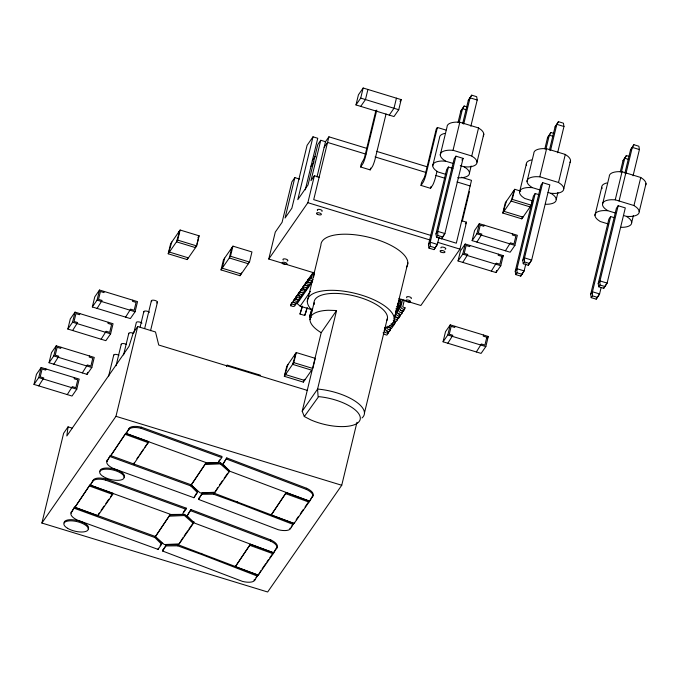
<?xml version="1.0" encoding="UTF-8"?>
<svg xmlns="http://www.w3.org/2000/svg" width="680" height="680" viewBox="0 0 680 680"><rect width="100%" height="100%" fill="white"/><g stroke="black" fill="none" stroke-linecap="round" stroke-linejoin="round"><path stroke-width="1.02" d="M439.11 237.192L437.367 244.4L433.967 249.62L428.978 248.098L430.227 246.304L430.236 242.225L448.426 167.033L452.88 168.394M436.509 237.252L437.75 235.458L437.758 231.378L455.948 156.188L463.08 158.363L444.89 233.554L441.498 238.774L436.509 237.252L435.982 233.946L454.172 158.755L455.948 156.188M525.878 263.687L524.127 270.895L520.736 276.114L515.746 274.593L516.987 272.799L517.004 268.719L535.194 193.528L538.755 194.616M523.269 263.747L524.518 261.953L524.527 257.881L542.716 182.691L549.848 184.867L531.658 260.058L528.258 265.276L523.269 263.747L522.75 260.44L540.94 185.249L542.716 182.691M601.077 287.759L599.582 293.938L596.19 299.157L591.2 297.636L592.442 295.843L592.458 291.762L610.649 216.571L614.21 217.659M598.723 286.79L599.964 284.997L599.981 280.916L618.171 205.725L625.303 207.91L607.112 283.101L603.712 288.311L598.723 286.79L598.204 283.483L616.394 208.293L618.171 205.725M395.649 317.007L397.945 318.07L397.536 319.753L396.355 321.462L394.273 320.824A2.193 1.998 34.8 0 1 393.295 320.246M72.029 428.077L68.068 426.861L66.827 435.956L129.047 346.307L133.246 332.945L137.683 326.545L155.507 331.984L158.737 345.024L307.606 390.481M386.172 330.667L388.467 331.729L388.059 333.412L386.869 335.121L384.795 334.483A2.193 1.998 34.8 0 1 383.163 332.69M388.535 327.25L390.83 328.312L390.43 329.995L389.24 331.704L387.158 331.067A2.193 1.998 34.8 0 1 385.56 328.474M398.021 313.591L400.316 314.653L399.908 316.336L398.718 318.045L396.644 317.407A2.193 1.998 34.8 0 1 395.037 314.806M400.392 310.173L402.688 311.236L402.279 312.919L401.089 314.627L399.015 313.99A2.193 1.998 34.8 0 1 397.409 311.398L398.701 306.068A1.258 1.139 34.8 0 0 397.783 304.58M34 384.429L36.439 374.323L41.183 367.498L79.203 379.108L76.763 389.207L72.02 396.041L34 384.429L38.743 377.596L41.183 367.498M45.934 368.951L45.662 370.073L42.1 368.985L40.197 376.839L43.767 377.927L38.752 385.875M49.053 362.738L51.493 352.639L56.236 345.805L94.257 357.425L91.817 367.523L87.074 374.349L49.053 362.738L53.788 355.912L56.236 345.805M60.987 347.259L60.716 348.381L57.154 347.293L55.25 355.147L58.811 356.235L53.805 364.191M67.847 329.052L70.286 318.954L75.029 312.128L113.05 323.74L110.61 333.837L105.867 340.671L67.847 329.052L72.59 322.226L75.029 312.128M79.781 313.574L79.509 314.695L75.947 313.607L74.043 321.47L77.614 322.558L72.599 330.505M74.451 377.655L74.179 378.777L77.749 379.865L75.846 387.719L72.284 386.631L67.269 394.587M92.327 306.96L94.766 296.863L99.509 290.028L137.53 301.639L135.09 311.746L130.347 318.572L92.327 306.96L97.061 300.135L99.509 290.028M356.957 422.314L341.734 485.265L267.665 591.991L41.896 523.048L63.622 433.271L68.068 426.861M104.261 291.482L103.989 292.604L100.428 291.516L98.523 299.37L102.085 300.458L97.078 308.414M89.505 355.971L89.233 357.094L92.794 358.181L90.899 366.036L87.329 364.947L82.322 372.903M87.074 374.349L87.558 372.334M108.298 322.286L108.026 323.408L111.596 324.496L109.693 332.35L106.131 331.262L101.116 339.218M71.306 512.542L74.536 507.144L155.133 536.409L161.891 543.133L161.619 544.255L158.057 549.38L77.469 520.123A14.569 5.695 13.6 0 1 71.306 512.542L74.536 507.144M74.859 507.416L89.939 484.95L112.948 493.298L112.676 494.419L97.86 515.763L74.859 507.416L89.939 484.95M108.519 376.609L113.705 355.181M116.05 365.763L121.235 344.335M132.779 300.195L132.506 301.317L136.068 302.404L134.172 310.258L130.602 309.171L125.596 317.126M90.261 485.214L93.5 479.825A11.356 4.437 13.6 0 1 105.587 478.873L186.184 508.13L185.912 509.252L182.35 514.377L170.858 514.479L90.261 485.214L93.5 479.825M123.573 354.918L128.758 333.498M133.816 332.851L136.281 322.651A3.136 1.224 13.6 0 1 138.499 321.87A3.136 1.224 13.6 0 1 141.967 323.136M41.896 523.048L115.966 416.322L137.683 326.545M107.151 460.887L110.381 455.489L190.978 484.746L197.736 491.478L197.464 492.6L193.91 497.726L113.314 468.469A14.569 5.695 13.6 0 1 107.151 460.887L110.381 455.489M140.106 327.114L143.803 311.805M93.228 480.947A11.356 4.437 13.6 0 1 105.315 479.995L105.587 478.873M144.67 328.508L151.334 300.968M168.198 253.776L170.646 243.678L180.123 230.019L199.138 235.824L196.69 245.922L187.213 259.582L168.198 253.776L177.675 240.117L180.123 230.019M171.827 241.97L168.768 252.229L169.651 250.946L169.38 252.067L188.394 257.873M125.791 433.296L110.704 455.762L125.791 433.296L148.793 441.643L133.714 464.108L133.986 462.987M150.543 330.726L157.454 302.166M126.115 433.559L129.344 428.171A11.356 4.437 13.6 0 1 141.431 427.21L222.028 456.475L221.756 457.598L218.203 462.714L206.703 462.817L126.115 433.559L129.344 428.171M178.933 231.727L178.67 232.849L179.554 231.565L176.494 241.825L195.508 247.63L195.781 246.508M129.072 429.293A11.356 4.437 13.6 0 1 141.159 428.332L141.431 427.21M187.213 259.582L187.697 257.567M196.903 244.248L198.569 237.371M161.619 544.255L154.862 537.531L155.133 536.409M155.371 536.656L169.864 515.049L184.705 514.403L193.621 522.299L193.35 523.421L179.129 543.915L164.288 544.553L155.371 536.656L169.864 515.049M221.017 269.909L223.456 259.811L232.942 246.143L251.949 251.949L249.509 262.055L240.031 275.714L221.017 269.909L230.495 256.25L232.942 246.143M224.647 258.102L222.199 268.2L241.213 274.006L241.485 272.884M158.057 549.38L158.329 548.259M231.752 247.851L229.313 257.958L248.319 263.764L248.591 262.642M162.936 549.924L166.489 544.808L177.981 544.706L257.822 575.059L254.583 580.448A11.356 4.437 13.6 0 1 242.496 581.409L162.665 551.055L163.081 549.712M162.665 551.055L166.489 544.808M240.031 275.714L240.516 273.692M197.464 492.6L190.706 485.877L190.978 484.746M191.216 485.002L205.708 463.386L220.55 462.748L229.475 470.645L229.202 471.767L214.982 492.26L200.132 492.898L191.216 485.002L205.708 463.386M193.35 523.421L184.433 515.525L184.705 514.403M166.218 545.929L177.709 545.827L177.981 544.706M179.129 543.915L182.963 537.667M187.111 515.822L190.935 509.583L270.767 539.928A14.569 5.695 13.6 0 1 276.93 547.519L273.7 552.908L193.715 522.775L187.111 515.822L190.935 509.583M193.91 497.726L196.545 493.187M198.509 499.392L202.334 493.153L213.834 493.051L293.666 523.404L290.428 528.793A11.356 4.437 13.6 0 1 278.341 529.745L198.509 499.392L202.334 493.153M198.662 499.179L198.934 498.058M193.715 522.775L193.987 521.654M314.491 273.003L268.77 259.037L275.281 232.109L282.098 222.292L291.873 181.883L294.831 177.616L299.591 179.069M229.202 471.767L220.277 463.87L220.55 462.748M202.062 494.275L213.562 494.173L213.834 493.051M214.982 492.26L217.625 487.721M222.955 464.168L226.78 457.921L306.612 488.274A14.569 5.695 13.6 0 1 312.783 495.856L309.545 501.254L229.559 471.121L222.955 464.168L226.78 457.921M257.55 576.181L201.45 554.446L201.722 553.325M294.831 177.616L285.065 218.017L291.873 208.199L307.079 145.35L313.004 136.816L317.755 138.269L305.277 189.856M313.004 136.816L297.798 199.665L308.023 184.934L317.798 144.534L320.756 140.267L325.507 141.712L328.916 136.807L367.344 148.537M320.756 140.267L310.981 180.668L314.389 175.755L319.141 177.208M268.77 259.037L307.87 202.691L314.389 175.755M293.394 524.527L237.294 502.784L237.566 501.662M316.974 177.004L325.507 141.712M328.916 136.807L313.709 199.648L431.018 235.475M295.69 303.254L295.256 305.031A2.193 1.998 34.8 0 1 292.706 306.365L290.624 305.728L291.031 304.045L292.213 302.337L294.678 302.727M290.624 305.728L292.213 302.337M297.627 301.623A2.193 1.998 34.8 0 1 295.077 302.949L292.995 302.311L293.403 300.628L294.584 298.92L297.041 299.31M292.995 302.311L294.584 298.92M300.433 296.429L299.999 298.205A2.193 1.998 34.8 0 1 297.44 299.531L295.366 298.894L295.774 297.211L296.956 295.502L299.412 295.894M295.536 299.175L296.063 297.092M295.366 298.894L296.956 295.502M302.37 294.788A2.193 1.998 34.8 0 1 299.812 296.115L297.738 295.486L298.146 293.802L299.327 292.094L301.784 292.485M297.738 295.486L299.327 292.094M312.239 309.859L300.186 306.178L297.202 303.569L297.916 300.602M305.167 289.595L304.742 291.372A2.193 1.998 34.8 0 1 302.183 292.706L300.101 292.069L300.509 290.385L301.699 288.677L304.155 289.068M300.271 292.341L300.798 290.258A3.136 2.856 34.8 0 1 302.387 288.745M300.101 292.069L301.699 288.677M307.105 287.954A2.193 1.998 34.8 0 1 304.555 289.289L302.473 288.651L302.88 286.969L304.07 285.26L306.527 285.651M235.288 566.755L250.368 544.289L273.377 552.636L273.105 553.758L258.289 575.101L235.288 566.755L250.368 544.289M302.473 288.651L304.07 285.26M309.476 284.546A2.193 1.998 34.8 0 1 306.926 285.872L304.844 285.234L305.252 283.551L306.433 281.843L308.899 282.234M305.014 285.515L305.541 283.433A3.136 2.856 34.8 0 1 307.13 281.92M304.844 285.234L306.433 281.843M284.325 376.303L286.773 366.205L296.25 352.546L315.265 358.351L312.817 368.45L293.811 362.644L284.325 376.303L303.339 382.118L311.635 370.158L292.621 364.352L295.681 354.093L294.797 355.376L295.069 354.254M311.848 281.129A2.193 1.998 34.8 0 1 309.298 282.455L307.216 281.817L307.624 280.135L308.805 278.435L311.202 278.97L312.655 273.181A3.136 2.856 34.8 0 1 313.276 272.264M307.326 307.572L304.742 315.469L299.99 314.024L302.149 306.705M287.954 364.497L284.894 374.756L285.787 373.481L285.515 374.603L304.521 380.409L304.793 379.287M307.216 281.817L308.805 278.435M302.575 306.119L299.99 314.024M309.536 279.574L310.284 276.599A3.136 2.856 34.8 0 1 311.874 275.085M310.514 278.749L311.466 274.89A3.136 2.856 34.8 0 1 313.055 273.377M307.317 301.41L320.892 245.293A44.532 17.399 13.6 0 1 369.954 237.55A44.532 17.399 13.6 0 1 406.385 267.206M313.463 277.644L314.322 274.091A1.258 1.139 34.8 0 1 314.517 273.683M304.742 315.469L305.15 313.786M306.901 308.159L305.677 313.021M355.98 104.933L358.42 94.834L363.162 88.009L401.183 99.62L398.743 109.718L394 116.552L355.98 104.933L360.714 98.107L363.162 88.009M293.811 362.644L296.25 352.546M311.398 317.5L309.493 316.923L311.865 308.72M311.865 309.91L309.493 316.923M309.978 319.6L314.058 302.77M367.914 89.454L365.475 99.56L360.731 106.386M254.583 580.448L254.855 579.326M271.133 515.1L286.221 492.635L309.221 500.981L308.95 502.103L294.142 523.447L271.133 515.1L286.221 492.635M303.339 382.118L303.832 380.094M258.289 575.101L260.933 570.571M386.045 113.985L374.935 159.774A7.548 1.037 -73 0 1 372.521 166.37L370.166 169.889L360.663 166.991C360.587 162.903 364.123 160.429 364.752 156.604L375.853 110.738M276.658 548.641A14.569 5.695 13.6 0 0 270.495 541.05L270.767 539.928M304.3 416.534L318.623 396.635A33.864 13.235 13.6 0 1 360.043 419.883A33.864 13.235 13.6 0 1 310.777 419.883L304.3 416.534L302.209 411.213L321.215 332.656L336.575 310.53L328.287 310.267A37.63 14.705 13.6 0 0 320.798 332.444L321.215 332.656M376.788 110.058L365.423 156.876A7.548 1.037 -73 0 1 363.01 163.464L360.663 166.991M273.7 552.908L273.972 551.786M370.166 169.889L370.6 168.096M336.575 310.53L317.569 389.087L318.113 396.627M396.431 98.166L393.992 108.264L389.249 115.098M294.142 523.447L294.414 522.325M312.511 496.978A14.569 5.695 13.6 0 0 306.34 489.396L306.612 488.274M309.545 501.254L312.783 495.856M385.016 327.513L384.37 330.183A2.193 1.998 34.8 0 0 385.976 332.775L388.059 333.412M364.454 413.024L387.532 317.637M436.976 171.403L435.293 178.211A7.548 1.037 -73 0 1 432.879 184.798L430.534 188.326L421.022 185.419C420.954 181.339 424.481 178.865 425.119 175.041L436.212 129.174L437.401 127.466L445.952 130.076M437.401 127.466L425.791 175.304A7.548 1.037 -73 0 1 423.376 181.9L421.022 185.419M389.24 331.704L389.649 330.021M395.471 313.029L396.329 309.476A1.258 1.139 34.8 0 0 396.075 308.448M394.264 318.997L407.839 262.888M387.966 326.12A2.193 1.998 34.8 0 0 389.529 327.658L391.612 328.287L392.793 326.578L393.201 324.896L390.898 324.003M391.382 324.012A2.193 1.998 34.8 0 0 391.901 324.241L393.983 324.878L394.392 323.187M432.735 165.801L439.526 137.743A18.819 7.353 13.6 0 1 444.677 133.433M393.983 324.878L395.573 321.487L393.388 320.79M398.718 318.045L399.126 316.361M430.534 188.326L430.967 186.532M440.266 154.955L447.049 126.905A18.819 7.353 13.6 0 1 455.957 122.128L459.816 122.221L478.541 127.942L481.16 129.82A18.819 7.353 13.6 0 1 483.242 135.949M400.154 301.163A1.258 1.139 34.8 0 1 401.064 302.651L399.78 307.981A2.193 1.998 34.8 0 0 401.378 310.582L403.461 311.21L403.869 309.527M403.461 311.21L405.05 307.819L402.738 306.892L404.099 301.113A3.136 2.856 34.8 0 0 403.835 299.591M428.978 248.098L428.459 244.783L446.649 169.592L448.426 167.033M458.082 122.349L460.768 111.24L464.16 106.02L467.16 106.939M459.127 122.817L462.544 108.672L464.16 106.02M453.458 163.548L445.502 161.126L442.884 159.239A18.819 7.353 13.6 0 1 449.165 150.186L453.033 150.28L459.816 122.221M462.672 123.624L468.29 100.394L471.69 95.174L476.68 96.704L477.198 100.011L470.849 126.268M463.717 124.092L470.067 97.835L471.69 95.174M460.284 165.639L464.227 166.838L468.087 166.94A18.819 7.353 13.6 0 0 474.377 157.879L471.75 156L478.541 127.942M469.472 173L471.163 165.988M462.358 220.915L469.446 191.624M476.994 162.163L483.786 134.105M398.837 298.758L420.861 305.49L459.969 249.135L466.488 222.199L461.728 220.753M458.031 260.95L460.479 250.844L465.213 244.018L503.242 255.629L500.794 265.727L496.052 272.561L458.031 260.95L462.774 254.116L465.213 244.018M443.071 341.793L445.51 331.695L450.254 324.861L488.274 336.473L485.835 346.579L481.091 353.404L443.071 341.793L447.805 334.968L450.254 324.861M469.965 245.463L469.693 246.585L466.131 245.497L464.236 253.359L467.798 254.448L462.783 262.395M472.141 240.618L474.581 230.52L479.323 223.686L517.344 235.297L514.904 245.395L510.162 252.229L472.141 240.618L476.884 233.784L479.323 223.686M455.005 326.315L454.733 327.437L451.171 326.349L449.267 334.203L452.829 335.291L447.822 343.247M484.075 225.139L483.803 226.261L480.241 225.174L478.337 233.027L481.908 234.115L476.892 242.072M532.508 200.141L531.284 205.19L521.807 218.85L502.792 213.044L505.24 202.946L514.717 189.286L520.718 191.123M506.421 201.237L503.362 211.497L504.245 210.214L503.982 211.335L522.988 217.141M513.527 190.995L513.264 192.117L514.148 190.833L511.088 201.093L530.102 206.898L530.375 205.776M498.483 254.175L498.21 255.298L501.781 256.385L499.877 264.24L496.315 263.151L491.3 271.107M502.792 213.044L512.269 199.385L514.717 189.286M496.052 272.561L496.544 270.538M483.522 335.027L483.25 336.149L486.812 337.238L484.916 345.091L481.346 344.003L476.34 351.959M519.503 192.295L526.286 164.245M512.592 233.844L512.321 234.965L515.89 236.053L513.986 243.916L510.425 242.828L505.41 250.775M527.025 181.458L533.817 153.399A18.819 7.353 13.6 0 1 542.716 148.623L546.584 148.716L565.301 154.436L567.928 156.323A18.819 7.353 13.6 0 1 570.001 162.444M521.807 218.85L522.291 216.835M515.746 274.593L515.227 271.286L533.417 196.095L535.194 193.528M544.841 148.844L547.536 137.734L550.928 132.515L553.919 133.433M545.887 149.311L549.312 135.175L550.928 132.515M540.217 190.052L532.27 187.62L529.652 185.733A18.819 7.353 13.6 0 1 535.933 176.681L539.792 176.774L546.584 148.716M549.44 150.119L555.058 126.888L558.45 121.669L563.439 123.199L563.966 126.506L557.608 152.77M550.486 150.586L556.835 124.33L558.45 121.669M548.038 192.431L550.995 193.332L554.854 193.434A18.819 7.353 13.6 0 0 561.136 184.373L558.518 182.495L565.301 154.436M556.231 199.504L557.932 192.482M563.762 188.657L570.545 160.599M594.957 215.339L601.74 187.289M602.48 204.501L609.271 176.443A18.819 7.353 13.6 0 1 618.171 171.666L622.038 171.76L640.755 177.48L643.382 179.358A18.819 7.353 13.6 0 1 645.456 185.487M591.2 297.636L590.673 294.321L608.863 219.13L610.649 216.571M620.296 171.887L622.982 160.778L626.382 155.558L629.374 156.476M621.341 172.355L624.767 158.219L626.382 155.558M615.604 213.069L607.725 210.664L605.098 208.777A18.819 7.353 13.6 0 1 611.388 199.725L615.247 199.818L622.038 171.76M624.894 173.162L630.513 149.931L633.904 144.713L638.894 146.243L639.421 149.549L633.063 175.805M619.063 200.982L625.846 172.924M625.932 173.63L632.289 147.373L633.904 144.713M623.466 215.466L626.442 216.376L630.309 216.478A18.819 7.353 13.6 0 0 636.59 207.417L633.972 205.538L640.755 177.48M631.686 222.538L633.386 215.526M639.208 211.701L646 183.643M294.78 299.106L294.874 298.8A3.136 2.856 34.8 0 1 296.115 297.44M297.151 295.69L297.245 295.383A3.136 2.856 34.8 0 1 298.163 294.219M298.333 293.981L298.435 293.675A3.136 2.856 34.8 0 1 300.39 292.06M299.523 292.273L299.616 291.966A3.136 2.856 34.8 0 1 300.857 290.606M301.886 288.856L301.988 288.55A3.136 2.856 34.8 0 1 303.577 287.036M303.076 287.147L303.17 286.85A3.136 2.856 34.8 0 1 303.543 286.195M304.257 285.447L304.359 285.141A3.136 2.856 34.8 0 1 305.592 283.773M306.629 282.03L306.723 281.724A3.136 2.856 34.8 0 1 308.312 280.211M307.81 280.322L307.912 280.015A3.136 2.856 34.8 0 1 308.286 279.37M309 278.613L309.094 278.307A3.136 2.856 34.8 0 1 310.335 276.947M226.474 366.546L227.095 365.05L260.414 375.224M433.967 249.62L437.367 244.4L430.236 242.225L428.459 244.783M441.498 238.774L444.89 233.554L437.758 231.378L435.982 233.946M520.736 276.114L524.127 270.895L517.004 268.719L515.227 271.286M528.258 265.276L531.658 260.058L524.527 257.881L522.75 260.44M596.19 299.157L599.582 293.938L592.458 291.762L590.673 294.321M603.712 288.311L607.112 283.101L599.981 280.916L598.204 283.483M197.948 237.532L199.138 235.824M312.324 160.709L315.333 156.383M310.973 166.319L313.973 161.993M324.156 147.331L327.556 142.418L365.984 154.156M98.132 514.641L99.322 512.933M101.099 510.374L104.057 506.107M105.842 503.54L108.8 499.273M110.576 496.714L112.948 493.298M136.944 458.719L138.72 456.161M139.91 454.452L143.463 449.327M144.653 447.618L148.206 442.493M400.001 101.328L401.183 99.62M299.2 299.31L300.381 297.602M301.563 295.894L302.753 294.185M306.306 289.06L307.488 287.351M297.202 303.569L312.604 281.375M300.186 306.178L310.428 291.414M460.768 111.24L462.544 108.672L466.114 109.76M468.29 100.394L470.067 97.835L477.198 100.011M160.106 545.7L161.891 543.133M183.218 512.397L186.184 508.13M218.475 461.592L219.657 459.892M184.144 535.967L187.697 530.842M188.887 529.134L193.621 522.299M219.402 485.163L222.36 480.896M224.136 478.329L227.698 473.212M461.898 160.072L463.08 158.363M302.209 411.213L317.569 389.087L318.129 389.104A37.63 14.705 13.6 0 1 354.969 401.03A37.63 14.705 13.6 0 1 362.041 417.936M397.562 304.215L401.115 299.089L398.523 300.841M387.872 332.579L388.467 331.729M390.243 329.171L390.83 328.312M392.02 326.604L393.201 324.896M394.978 322.337L395.573 321.487M396.763 319.778L397.945 318.07M399.721 315.503L400.316 314.653M401.498 312.945L402.688 311.236M404.464 308.677L405.05 307.819M465.35 223.839L466.488 222.199M547.536 137.734L549.312 135.175L552.874 136.263M555.058 126.888L556.835 124.33L563.966 126.506M256.037 577.617L257.822 575.059M262.115 568.862L265.676 563.737M266.857 562.029L268.634 559.47M269.824 557.762L273.377 552.636M274.558 550.928L276.93 547.519M291.295 526.821L293.666 523.404M296.191 519.766L298.562 516.35M300.339 513.791L303.297 509.524M305.074 506.957L308.04 502.69M502.052 257.337L503.242 255.629M487.092 338.181L488.274 336.473M622.982 160.778L624.767 158.219L628.328 159.307M630.513 149.931L632.289 147.373L639.421 149.549M205.436 464.508L220.277 463.87M169.592 516.171L184.433 515.525M445.502 161.126L441.643 161.024A18.819 7.353 13.6 0 0 435.362 170.085L437.979 171.964L445.935 174.394M457.665 177.709L460.564 177.778A18.819 7.353 13.6 0 0 466.846 168.725L464.227 166.838M532.27 187.62L528.411 187.519A18.819 7.353 13.6 0 0 522.121 196.579L524.748 198.466L532.695 200.889M545.394 204.23L547.332 204.272A18.819 7.353 13.6 0 0 553.613 195.219L550.995 193.332M607.725 210.664L603.857 210.562A18.819 7.353 13.6 0 0 597.575 219.623L600.193 221.501L608.082 223.916M620.848 227.273L622.778 227.315A18.819 7.353 13.6 0 0 629.068 218.263L626.442 216.376M360.714 98.107L398.743 109.718M453.033 150.28L471.75 156M539.792 176.774L558.518 182.495M615.247 199.818L633.972 205.538M376.448 151.317L427.006 166.761M461.397 177.259L471.504 180.353L456.305 243.194L438.098 237.634M375.088 156.935L425.654 172.371M435.761 175.457L444.864 178.237M457.002 181.942L470.152 185.963M512.269 199.385L531.284 205.19M476.884 233.784L514.904 245.395M437.75 235.458L442.739 236.98M524.518 261.953L529.508 263.483M599.964 284.997L604.962 286.518M307.87 202.691L430.567 240.159M437.665 242.326L459.969 249.135M462.774 254.116L500.794 265.727M430.227 246.304L435.217 247.826M516.987 272.799L521.976 274.32M592.442 295.843L597.431 297.364M177.675 240.117L196.69 245.922M230.495 256.25L249.509 262.055M308.397 280.118L310.479 280.747A2.193 1.998 34.8 0 0 313.038 279.421M404.651 309.502L402.569 308.873A2.193 1.998 34.8 0 1 400.962 306.272L402.254 300.942A1.258 1.139 34.8 0 0 401.336 299.455M306.034 283.526L308.108 284.163A2.193 1.998 34.8 0 0 310.666 282.837M402.279 312.919L400.197 312.29A2.193 1.998 34.8 0 1 398.591 309.689L399.882 304.359A1.258 1.139 34.8 0 0 398.964 302.872M307.488 285.286L308.677 285.642M303.662 286.943L305.736 287.58A2.193 1.998 34.8 0 0 308.295 286.254M399.908 316.336L397.825 315.699A2.193 1.998 34.8 0 1 396.219 313.106L397.511 307.768A1.258 1.139 34.8 0 0 396.746 306.34M447.805 334.968L485.835 346.579M301.291 290.36L303.365 290.998A2.193 1.998 34.8 0 0 305.923 289.663M397.536 319.753L395.454 319.115A2.193 1.998 34.8 0 1 394.128 318.096M298.92 293.777L301.002 294.406A2.193 1.998 34.8 0 0 303.552 293.08M395.165 323.17L393.091 322.532A2.193 1.998 34.8 0 1 392.819 322.43M296.548 297.194L298.63 297.823A2.193 1.998 34.8 0 0 301.18 296.497M392.793 326.578L390.719 325.95A2.193 1.998 34.8 0 1 389.742 325.363M294.176 300.602L296.259 301.24A2.193 1.998 34.8 0 0 298.817 299.914M390.43 329.995L388.348 329.366A2.193 1.998 34.8 0 1 386.741 326.765M291.813 304.019L293.887 304.657A2.193 1.998 34.8 0 0 296.446 303.322M97.061 300.135L135.09 311.746M72.59 322.226L110.61 333.837M53.788 355.912L91.817 367.523M38.743 377.596L76.763 389.207M115.966 416.322L341.734 485.265M141.159 428.332L221.756 457.598M125.519 434.418L148.529 442.765M285.949 493.756L308.95 502.103M110.109 456.612L190.706 485.877M213.562 494.173L237.294 502.784M105.315 479.995L185.912 509.252M89.675 486.072L112.676 494.419M250.096 545.411L273.105 553.758M74.264 508.266L154.862 537.531M177.709 545.827L201.45 554.446M399.432 301.206L399.755 301.325A3.136 2.856 34.8 0 1 401.608 303.374M226.508 459.042L306.34 489.396M190.663 510.706L270.495 541.05M526.626 165.614A18.819 7.353 13.6 0 1 531.446 159.928M406.87 297.806A2.508 0.977 13.6 0 1 408.926 296.709A2.508 0.977 13.6 0 1 411.12 298.639M283.297 260.075A2.508 0.977 13.6 0 1 283.959 258.876A2.508 0.977 13.6 0 1 287.249 259.7A2.508 0.977 13.6 0 1 287.155 261.035M317.662 210.554A2.508 0.977 13.6 0 1 319.719 209.448A2.508 0.977 13.6 0 1 321.903 211.378M440.988 247.996A2.508 0.977 13.6 0 1 443.929 247.341A2.508 0.977 13.6 0 1 445.102 249.254M314.262 304.385A37.63 14.705 13.6 0 1 352.41 295.486A37.63 14.705 13.6 0 1 386.835 320.433M312.4 310.769A44.532 17.399 13.6 0 1 325.337 290.581A44.532 17.399 13.6 0 1 382.228 304.274A44.532 17.399 13.6 0 1 384.837 328.202M296.225 296.752A3.136 2.856 34.8 0 1 297.653 295.579M303.798 285.923A3.136 2.856 34.8 0 1 305.133 285.226M397.383 304.742A3.136 2.856 34.8 0 1 398.905 306.068M308.533 279.089A3.136 2.856 34.8 0 1 309.145 278.655M309.502 278.502A3.136 2.856 34.8 0 1 309.876 278.392M298.486 294.024A3.136 2.856 34.8 0 1 298.834 293.87M307.504 281.809A3.136 2.856 34.8 0 1 307.887 281.758M99.951 471.231A12.546 4.904 13.6 0 1 113.577 468.928A12.546 4.904 13.6 0 1 124.075 477.267M107.032 461.49A14.569 5.695 13.6 0 1 107.423 459.756M290.3 528.113A11.356 4.437 13.6 0 1 289.748 528.496M64.099 522.894A12.546 4.904 13.6 0 1 77.733 520.582A12.546 4.904 13.6 0 1 88.23 528.921M71.188 513.145A14.569 5.695 13.6 0 1 71.578 511.419M254.456 579.768A11.356 4.437 13.6 0 1 253.903 580.159M143.922 312.154A3.136 1.224 13.6 0 1 145.647 311.006A3.136 1.224 13.6 0 1 149.489 312.298M128.877 333.846A3.136 1.224 13.6 0 1 129.914 332.724A3.136 1.224 13.6 0 1 133.305 333.302M151.768 301.673A3.136 1.224 13.6 0 1 152.592 300.186A3.136 1.224 13.6 0 1 156.706 301.206A3.136 1.224 13.6 0 1 156.595 302.88M113.823 355.529A3.136 1.224 13.6 0 1 115.192 354.382A3.136 1.224 13.6 0 1 118.898 355.308M121.346 344.683A3.136 1.224 13.6 0 1 122.715 343.545A3.136 1.224 13.6 0 1 126.42 344.471M602.081 188.657A18.819 7.353 13.6 0 1 606.891 182.971M406.462 301.461A2.508 0.977 13.6 0 0 410.533 301.81A2.508 0.977 13.6 0 0 407.481 299.982A2.508 0.977 13.6 0 0 406.462 301.461M282.88 263.721A2.508 0.977 13.6 0 0 286.96 264.07A2.508 0.977 13.6 0 0 283.909 262.242A2.508 0.977 13.6 0 0 282.88 263.721M317.245 214.2A2.508 0.977 13.6 0 0 321.325 214.548A2.508 0.977 13.6 0 0 318.274 212.721A2.508 0.977 13.6 0 0 317.245 214.2M440.827 251.94A2.508 0.977 13.6 0 0 444.898 252.288A2.508 0.977 13.6 0 0 441.847 250.461A2.508 0.977 13.6 0 0 440.827 251.94M103.419 476.637A12.546 4.904 13.6 0 0 123.802 478.388A12.546 4.904 13.6 0 0 108.545 469.242A12.546 4.904 13.6 0 0 103.419 476.637M67.566 528.292A12.546 4.904 13.6 0 0 87.958 530.043A12.546 4.904 13.6 0 0 72.701 520.906A12.546 4.904 13.6 0 0 67.566 528.292"/></g></svg>
